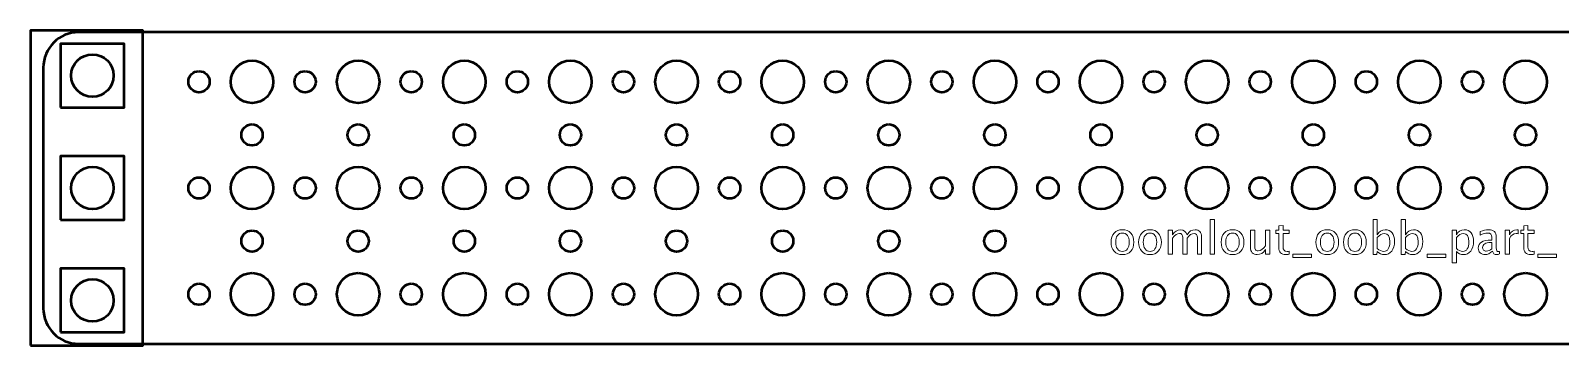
# Model space of a CAD drawing. Header units: centimetres. Extents: x -24.1 to 24.1, y -8.2 to 14.1.
# Drawn here: x -24.13 to -2.51, y -8.22 to -3.78 of the extents above; entities that cross this region are included whole.
import ezdxf

# ---------------------------------------------------------------- set-up
doc = ezdxf.new("R2010")
doc.units = ezdxf.units.CM
doc.header["$MEASUREMENT"] = 0
doc.layers.add('Layer 1', color=7, linetype='Continuous')

msp = doc.modelspace()

# ---------------------------------------------------------------- linework, layer by layer
at = {"layer": 'Layer 1', "color": 4, "lineweight": 53}
for points in [[(-24.12999, -8.2225), (-22.54249, -8.2225), (-22.54249, -3.7775), (-24.12999, -3.7775), (-24.12999, -8.2225)], [(-23.70598, -4.8625), (-22.80598, -4.8625), (-22.80598, -3.9625), (-23.70598, -3.9625), (-23.70598, -4.8625)], [(-23.70598, -6.45), (-22.80598, -6.45), (-22.80598, -5.55), (-23.70598, -5.55), (-23.70598, -6.45)], [(-23.70598, -8.0375), (-22.80598, -8.0375), (-22.80598, -7.1375), (-23.70598, -7.1375), (-23.70598, -8.0375)]]:
    msp.add_lwpolyline(points, close=True, dxfattribs=at)
for centre in [(-23.25598, -4.4125), (-23.25598, -6), (-23.25598, -7.5875)]:
    msp.add_ellipse(centre, major_axis=(0, 0.3), ratio=1, dxfattribs=at)
at = {"layer": 'Layer 1', "lineweight": 53}
for centre, major_axis in [((-23.25598, -4.4125), (0, 0.3)), ((-20.99999, -4.50001), (0, 0.30001)), ((-19.49999, -4.50001), (0, 0.30001)), ((-17.99999, -4.50001), (0, 0.30001)), ((-16.49999, -4.50001), (0, 0.30001)), ((-14.99999, -4.50001), (0, 0.30001)), ((-13.49999, -4.50001), (0, 0.30001)), ((-11.99999, -4.50001), (0, 0.30001)), ((-10.49999, -4.50001), (0, 0.30001)), ((-8.99999, -4.50001), (0, 0.30001)), ((-7.49999, -4.50001), (0, 0.30001)), ((-5.99999, -4.50001), (0, 0.30001)), ((-4.49999, -4.50001), (0, 0.30001)), ((-2.99999, -4.50001), (0, 0.30001)), ((-21.75, -4.5), (0, 0.15)), ((-20.25, -4.5), (0, 0.15)), ((-18.75, -4.5), (0, 0.15)), ((-17.25, -4.5), (0, 0.15)), ((-15.75, -4.5), (0, 0.15)), ((-14.25, -4.5), (0, 0.15)), ((-12.75, -4.5), (0, 0.15)), ((-11.25, -4.5), (0, 0.15)), ((-9.75, -4.5), (0, 0.15)), ((-8.25, -4.5), (0, 0.15)), ((-6.75, -4.5), (0, 0.15)), ((-5.25, -4.5), (0, 0.15)), ((-3.75, -4.5), (0, 0.15)), ((-21, -5.25), (0, 0.15)), ((-19.5, -5.25), (0, 0.15)), ((-18, -5.25), (0, 0.15)), ((-16.5, -5.25), (0, 0.15)), ((-15, -5.25), (0, 0.15)), ((-13.5, -5.25), (0, 0.15)), ((-12, -5.25), (0, 0.15)), ((-10.5, -5.25), (0, 0.15)), ((-9, -5.25), (0, 0.15)), ((-7.5, -5.25), (0, 0.15)), ((-6, -5.25), (0, 0.15)), ((-4.5, -5.25), (0, 0.15)), ((-3, -5.25), (0, 0.15)), ((-23.25598, -6), (0, 0.3)), ((-20.99999, -6.00001), (0, 0.30001)), ((-19.49999, -6.00001), (0, 0.30001)), ((-17.99999, -6.00001), (0, 0.30001)), ((-16.49999, -6.00001), (0, 0.30001)), ((-14.99999, -6.00001), (0, 0.30001)), ((-13.49999, -6.00001), (0, 0.30001)), ((-11.99999, -6.00001), (0, 0.30001)), ((-10.49999, -6.00001), (0, 0.30001)), ((-8.99999, -6.00001), (0, 0.30001)), ((-7.49999, -6.00001), (0, 0.30001)), ((-5.99999, -6.00001), (0, 0.30001)), ((-4.49999, -6.00001), (0, 0.30001)), ((-2.99999, -6.00001), (0, 0.30001)), ((-21.75, -6), (0, 0.15)), ((-20.25, -6), (0, 0.15)), ((-18.75, -6), (0, 0.15)), ((-17.25, -6), (0, 0.15)), ((-15.75, -6), (0, 0.15)), ((-14.25, -6), (0, 0.15)), ((-12.75, -6), (0, 0.15)), ((-11.25, -6), (0, 0.15)), ((-9.75, -6), (0, 0.15)), ((-8.25, -6), (0, 0.15)), ((-6.75, -6), (0, 0.15)), ((-5.25, -6), (0, 0.15)), ((-3.75, -6), (0, 0.15)), ((-21, -6.75), (0, 0.15)), ((-19.5, -6.75), (0, 0.15)), ((-18, -6.75), (0, 0.15)), ((-16.5, -6.75), (0, 0.15)), ((-15, -6.75), (0, 0.15)), ((-13.5, -6.75), (0, 0.15)), ((-12, -6.75), (0, 0.15)), ((-10.5, -6.75), (0, 0.15)), ((-23.25598, -7.5875), (0, 0.3)), ((-21.75, -7.5), (0, 0.15)), ((-20.99999, -7.50001), (0, 0.30001)), ((-20.25, -7.5), (0, 0.15)), ((-19.49999, -7.50001), (0, 0.30001)), ((-18.75, -7.5), (0, 0.15)), ((-17.99999, -7.50001), (0, 0.30001)), ((-17.25, -7.5), (0, 0.15)), ((-16.49999, -7.50001), (0, 0.30001)), ((-15.75, -7.5), (0, 0.15)), ((-14.99999, -7.50001), (0, 0.30001)), ((-14.25, -7.5), (0, 0.15)), ((-13.49999, -7.50001), (0, 0.30001)), ((-12.75, -7.5), (0, 0.15)), ((-11.99999, -7.50001), (0, 0.30001)), ((-11.25, -7.5), (0, 0.15)), ((-10.49999, -7.50001), (0, 0.30001)), ((-9.75, -7.5), (0, 0.15)), ((-8.99999, -7.50001), (0, 0.30001)), ((-8.25, -7.5), (0, 0.15)), ((-7.49999, -7.50001), (0, 0.30001)), ((-6.75, -7.5), (0, 0.15)), ((-5.99999, -7.50001), (0, 0.30001)), ((-5.25, -7.5), (0, 0.15)), ((-4.49999, -7.50001), (0, 0.30001)), ((-3.75, -7.5), (0, 0.15)), ((-2.99999, -7.50001), (0, 0.30001))]:
    msp.add_ellipse(centre, major_axis=major_axis, ratio=1, dxfattribs=at)
msp.add_open_spline([(-23.95, -7.7), (-23.95, -7.7), (-23.95, -4.3), (-23.95, -4.3), (-23.95, -4.3), (-23.95, -4.02386), (-23.72614, -3.8), (-23.45, -3.8), (-23.45, -3.8), (-23.45, -3.8), (23.45, -3.8), (23.45, -3.8), (23.45, -3.8), (23.72614, -3.8), (23.95, -4.02386), (23.95, -4.3), (23.95, -4.3), (23.95, -4.3), (23.95, -7.7), (23.95, -7.7), (23.95, -7.7), (23.95, -7.97614), (23.72614, -8.2), (23.45, -8.2), (23.45, -8.2), (23.45, -8.2), (-23.45, -8.2), (-23.45, -8.2), (-23.45, -8.2), (-23.72614, -8.2), (-23.95, -7.97614), (-23.95, -7.7)], degree=3, knots=[0, 0, 0, 0, 0.11111111, 0.11111111, 0.11111111, 0.11111111, 0.22222222, 0.22222222, 0.22222222, 0.22222222, 0.33333333, 0.33333333, 0.33333333, 0.33333333, 0.44444444, 0.44444444, 0.44444444, 0.44444444, 0.55555556, 0.55555556, 0.55555556, 0.55555556, 0.66666667, 0.66666667, 0.66666667, 0.66666667, 0.77777778, 0.77777778, 0.77777778, 0.77777778, 1, 1, 1, 1], dxfattribs=at)
at = {"layer": 'Layer 1', "color": 5, "lineweight": 9}
for points, knots in [([(-7.45898, -6.93352), (-7.45898, -6.93352), (-7.45898, -6.44393), (-7.45898, -6.44393), (-7.45898, -6.44393), (-7.45898, -6.44393), (-7.39802, -6.44393), (-7.39802, -6.44393), (-7.39802, -6.44393), (-7.39802, -6.44393), (-7.39802, -6.93352), (-7.39802, -6.93352), (-7.39802, -6.93352), (-7.39802, -6.93352), (-7.45898, -6.93352), (-7.45898, -6.93352)], [0, 0, 0, 0, 0.2, 0.2, 0.2, 0.2, 0.4, 0.4, 0.4, 0.4, 0.6, 0.6, 0.6, 0.6, 1, 1, 1, 1]), ([(-5.15605, -6.93733), (-5.15605, -6.93733), (-5.15605, -6.44393), (-5.15605, -6.44393), (-5.15605, -6.44393), (-5.15605, -6.44393), (-5.09509, -6.44393), (-5.09509, -6.44393), (-5.09509, -6.44393), (-5.09509, -6.44393), (-5.09509, -6.66058), (-5.09509, -6.66058), (-5.09509, -6.66058), (-5.07011, -6.61348), (-5.03254, -6.58998), (-4.98248, -6.58998), (-4.98248, -6.58998), (-4.94195, -6.58998), (-4.91009, -6.6047), (-4.88681, -6.63422), (-4.88681, -6.63422), (-4.86353, -6.66375), (-4.85188, -6.70407), (-4.85188, -6.75519), (-4.85188, -6.75519), (-4.85188, -6.81086), (-4.86511, -6.85584), (-4.89147, -6.88992), (-4.89147, -6.88992), (-4.91782, -6.9241), (-4.95253, -6.94114), (-4.9955, -6.94114), (-4.9955, -6.94114), (-5.0354, -6.94114), (-5.06863, -6.9259), (-5.09509, -6.89531), (-5.09509, -6.89531), (-5.09509, -6.89531), (-5.1025, -6.93733), (-5.1025, -6.93733), (-5.1025, -6.93733), (-5.1025, -6.93733), (-5.15605, -6.93733), (-5.15605, -6.93733)], [0, 0, 0, 0, 0.08333333, 0.08333333, 0.08333333, 0.08333333, 0.16666667, 0.16666667, 0.16666667, 0.16666667, 0.25, 0.25, 0.25, 0.25, 0.33333333, 0.33333333, 0.33333333, 0.33333333, 0.41666667, 0.41666667, 0.41666667, 0.41666667, 0.5, 0.5, 0.5, 0.5, 0.58333333, 0.58333333, 0.58333333, 0.58333333, 0.66666667, 0.66666667, 0.66666667, 0.66666667, 0.75, 0.75, 0.75, 0.75, 0.83333333, 0.83333333, 0.83333333, 0.83333333, 1, 1, 1, 1]), ([(-4.75642, -6.93733), (-4.75642, -6.93733), (-4.75642, -6.44393), (-4.75642, -6.44393), (-4.75642, -6.44393), (-4.75642, -6.44393), (-4.69546, -6.44393), (-4.69546, -6.44393), (-4.69546, -6.44393), (-4.69546, -6.44393), (-4.69546, -6.66058), (-4.69546, -6.66058), (-4.69546, -6.66058), (-4.67048, -6.61348), (-4.63291, -6.58998), (-4.58285, -6.58998), (-4.58285, -6.58998), (-4.54232, -6.58998), (-4.51046, -6.6047), (-4.48718, -6.63422), (-4.48718, -6.63422), (-4.4639, -6.66375), (-4.45225, -6.70407), (-4.45225, -6.75519), (-4.45225, -6.75519), (-4.45225, -6.81086), (-4.46548, -6.85584), (-4.49184, -6.88992), (-4.49184, -6.88992), (-4.51819, -6.9241), (-4.5529, -6.94114), (-4.59587, -6.94114), (-4.59587, -6.94114), (-4.63577, -6.94114), (-4.669, -6.9259), (-4.69546, -6.89531), (-4.69546, -6.89531), (-4.69546, -6.89531), (-4.70287, -6.93733), (-4.70287, -6.93733), (-4.70287, -6.93733), (-4.70287, -6.93733), (-4.75642, -6.93733), (-4.75642, -6.93733)], [0, 0, 0, 0, 0.08333333, 0.08333333, 0.08333333, 0.08333333, 0.16666667, 0.16666667, 0.16666667, 0.16666667, 0.25, 0.25, 0.25, 0.25, 0.33333333, 0.33333333, 0.33333333, 0.33333333, 0.41666667, 0.41666667, 0.41666667, 0.41666667, 0.5, 0.5, 0.5, 0.5, 0.58333333, 0.58333333, 0.58333333, 0.58333333, 0.66666667, 0.66666667, 0.66666667, 0.66666667, 0.75, 0.75, 0.75, 0.75, 0.83333333, 0.83333333, 0.83333333, 0.83333333, 1, 1, 1, 1]), ([(-8.69807, -6.94114), (-8.7475, -6.94114), (-8.78666, -6.92537), (-8.81544, -6.89383), (-8.81544, -6.89383), (-8.84434, -6.86229), (-8.85873, -6.81943), (-8.85873, -6.76535), (-8.85873, -6.76535), (-8.85873, -6.71138), (-8.84434, -6.66862), (-8.81544, -6.63719), (-8.81544, -6.63719), (-8.78666, -6.60575), (-8.7475, -6.58998), (-8.69807, -6.58998), (-8.69807, -6.58998), (-8.64865, -6.58998), (-8.60949, -6.60575), (-8.58071, -6.63719), (-8.58071, -6.63719), (-8.55181, -6.66862), (-8.53742, -6.71138), (-8.53742, -6.76535), (-8.53742, -6.76535), (-8.53742, -6.81943), (-8.55181, -6.86229), (-8.58071, -6.89383), (-8.58071, -6.89383), (-8.60949, -6.92537), (-8.64865, -6.94114), (-8.69807, -6.94114)], [0, 0, 0, 0, 0.11111111, 0.11111111, 0.11111111, 0.11111111, 0.22222222, 0.22222222, 0.22222222, 0.22222222, 0.33333333, 0.33333333, 0.33333333, 0.33333333, 0.44444444, 0.44444444, 0.44444444, 0.44444444, 0.55555556, 0.55555556, 0.55555556, 0.55555556, 0.66666667, 0.66666667, 0.66666667, 0.66666667, 0.77777778, 0.77777778, 0.77777778, 0.77777778, 1, 1, 1, 1]), ([(-8.69818, -6.89542), (-8.66802, -6.89542), (-8.64452, -6.8841), (-8.6278, -6.86134), (-8.6278, -6.86134), (-8.61119, -6.83869), (-8.60282, -6.80663), (-8.60282, -6.76535), (-8.60282, -6.76535), (-8.60282, -6.72418), (-8.61119, -6.69222), (-8.6278, -6.66957), (-8.6278, -6.66957), (-8.64452, -6.64703), (-8.66802, -6.6357), (-8.69818, -6.6357), (-8.69818, -6.6357), (-8.72845, -6.6357), (-8.75194, -6.64703), (-8.76845, -6.66957), (-8.76845, -6.66957), (-8.78507, -6.69222), (-8.79332, -6.72418), (-8.79332, -6.76535), (-8.79332, -6.76535), (-8.79332, -6.80663), (-8.78507, -6.83869), (-8.76845, -6.86134), (-8.76845, -6.86134), (-8.75194, -6.8841), (-8.72845, -6.89542), (-8.69818, -6.89542)], [0, 0, 0, 0, 0.11111111, 0.11111111, 0.11111111, 0.11111111, 0.22222222, 0.22222222, 0.22222222, 0.22222222, 0.33333333, 0.33333333, 0.33333333, 0.33333333, 0.44444444, 0.44444444, 0.44444444, 0.44444444, 0.55555556, 0.55555556, 0.55555556, 0.55555556, 0.66666667, 0.66666667, 0.66666667, 0.66666667, 0.77777778, 0.77777778, 0.77777778, 0.77777778, 1, 1, 1, 1]), ([(-8.30797, -6.94114), (-8.3574, -6.94114), (-8.39656, -6.92537), (-8.42534, -6.89383), (-8.42534, -6.89383), (-8.45424, -6.86229), (-8.46863, -6.81943), (-8.46863, -6.76535), (-8.46863, -6.76535), (-8.46863, -6.71138), (-8.45424, -6.66862), (-8.42534, -6.63719), (-8.42534, -6.63719), (-8.39656, -6.60575), (-8.3574, -6.58998), (-8.30797, -6.58998), (-8.30797, -6.58998), (-8.25855, -6.58998), (-8.21939, -6.60575), (-8.19061, -6.63719), (-8.19061, -6.63719), (-8.16171, -6.66862), (-8.14732, -6.71138), (-8.14732, -6.76535), (-8.14732, -6.76535), (-8.14732, -6.81943), (-8.16171, -6.86229), (-8.19061, -6.89383), (-8.19061, -6.89383), (-8.21939, -6.92537), (-8.25855, -6.94114), (-8.30797, -6.94114)], [0, 0, 0, 0, 0.11111111, 0.11111111, 0.11111111, 0.11111111, 0.22222222, 0.22222222, 0.22222222, 0.22222222, 0.33333333, 0.33333333, 0.33333333, 0.33333333, 0.44444444, 0.44444444, 0.44444444, 0.44444444, 0.55555556, 0.55555556, 0.55555556, 0.55555556, 0.66666667, 0.66666667, 0.66666667, 0.66666667, 0.77777778, 0.77777778, 0.77777778, 0.77777778, 1, 1, 1, 1]), ([(-8.30808, -6.89542), (-8.27792, -6.89542), (-8.25442, -6.8841), (-8.2377, -6.86134), (-8.2377, -6.86134), (-8.22109, -6.83869), (-8.21272, -6.80663), (-8.21272, -6.76535), (-8.21272, -6.76535), (-8.21272, -6.72418), (-8.22109, -6.69222), (-8.2377, -6.66957), (-8.2377, -6.66957), (-8.25442, -6.64703), (-8.27792, -6.6357), (-8.30808, -6.6357), (-8.30808, -6.6357), (-8.33835, -6.6357), (-8.36184, -6.64703), (-8.37835, -6.66957), (-8.37835, -6.66957), (-8.39497, -6.69222), (-8.40322, -6.72418), (-8.40322, -6.76535), (-8.40322, -6.76535), (-8.40322, -6.80663), (-8.39497, -6.83869), (-8.37835, -6.86134), (-8.37835, -6.86134), (-8.36184, -6.8841), (-8.33835, -6.89542), (-8.30808, -6.89542)], [0, 0, 0, 0, 0.11111111, 0.11111111, 0.11111111, 0.11111111, 0.22222222, 0.22222222, 0.22222222, 0.22222222, 0.33333333, 0.33333333, 0.33333333, 0.33333333, 0.44444444, 0.44444444, 0.44444444, 0.44444444, 0.55555556, 0.55555556, 0.55555556, 0.55555556, 0.66666667, 0.66666667, 0.66666667, 0.66666667, 0.77777778, 0.77777778, 0.77777778, 0.77777778, 1, 1, 1, 1]), ([(-8.05186, -6.93352), (-8.05186, -6.93352), (-8.05186, -6.59697), (-8.05186, -6.59697), (-8.05186, -6.59697), (-8.05186, -6.59697), (-7.9909, -6.59697), (-7.9909, -6.59697), (-7.9909, -6.59697), (-7.9909, -6.59697), (-7.9909, -6.66058), (-7.9909, -6.66058), (-7.9909, -6.66058), (-7.96116, -6.61348), (-7.92306, -6.58998), (-7.87639, -6.58998), (-7.87639, -6.58998), (-7.83141, -6.58998), (-7.80082, -6.61348), (-7.78452, -6.66058), (-7.78452, -6.66058), (-7.75563, -6.61306), (-7.71796, -6.58935), (-7.67171, -6.58935), (-7.67171, -6.58935), (-7.64218, -6.58935), (-7.61921, -6.59803), (-7.60281, -6.61549), (-7.60281, -6.61549), (-7.5864, -6.63295), (-7.57815, -6.6574), (-7.57815, -6.68883), (-7.57815, -6.68883), (-7.57815, -6.68883), (-7.57815, -6.93352), (-7.57815, -6.93352), (-7.57815, -6.93352), (-7.57815, -6.93352), (-7.63911, -6.93352), (-7.63911, -6.93352), (-7.63911, -6.93352), (-7.63911, -6.93352), (-7.63911, -6.69889), (-7.63911, -6.69889), (-7.63911, -6.69889), (-7.63911, -6.66058), (-7.65435, -6.64142), (-7.68483, -6.64142), (-7.68483, -6.64142), (-7.71647, -6.64142), (-7.74971, -6.66375), (-7.78452, -6.70852), (-7.78452, -6.70852), (-7.78452, -6.70852), (-7.78452, -6.93352), (-7.78452, -6.93352), (-7.78452, -6.93352), (-7.78452, -6.93352), (-7.84548, -6.93352), (-7.84548, -6.93352), (-7.84548, -6.93352), (-7.84548, -6.93352), (-7.84548, -6.69868), (-7.84548, -6.69868), (-7.84548, -6.69868), (-7.84548, -6.66005), (-7.86094, -6.64078), (-7.89195, -6.64078), (-7.89195, -6.64078), (-7.92274, -6.64078), (-7.95576, -6.66322), (-7.9909, -6.7082), (-7.9909, -6.7082), (-7.9909, -6.7082), (-7.9909, -6.93352), (-7.9909, -6.93352), (-7.9909, -6.93352), (-7.9909, -6.93352), (-8.05186, -6.93352), (-8.05186, -6.93352)], [0, 0, 0, 0, 0.04761905, 0.04761905, 0.04761905, 0.04761905, 0.0952381, 0.0952381, 0.0952381, 0.0952381, 0.14285714, 0.14285714, 0.14285714, 0.14285714, 0.19047619, 0.19047619, 0.19047619, 0.19047619, 0.23809524, 0.23809524, 0.23809524, 0.23809524, 0.28571429, 0.28571429, 0.28571429, 0.28571429, 0.33333333, 0.33333333, 0.33333333, 0.33333333, 0.38095238, 0.38095238, 0.38095238, 0.38095238, 0.42857143, 0.42857143, 0.42857143, 0.42857143, 0.47619048, 0.47619048, 0.47619048, 0.47619048, 0.52380952, 0.52380952, 0.52380952, 0.52380952, 0.57142857, 0.57142857, 0.57142857, 0.57142857, 0.61904762, 0.61904762, 0.61904762, 0.61904762, 0.66666667, 0.66666667, 0.66666667, 0.66666667, 0.71428571, 0.71428571, 0.71428571, 0.71428571, 0.76190476, 0.76190476, 0.76190476, 0.76190476, 0.80952381, 0.80952381, 0.80952381, 0.80952381, 0.85714286, 0.85714286, 0.85714286, 0.85714286, 0.9047619, 0.9047619, 0.9047619, 0.9047619, 1, 1, 1, 1]), ([(-7.14147, -6.94114), (-7.1909, -6.94114), (-7.23006, -6.92537), (-7.25884, -6.89383), (-7.25884, -6.89383), (-7.28774, -6.86229), (-7.30213, -6.81943), (-7.30213, -6.76535), (-7.30213, -6.76535), (-7.30213, -6.71138), (-7.28774, -6.66862), (-7.25884, -6.63719), (-7.25884, -6.63719), (-7.23006, -6.60575), (-7.1909, -6.58998), (-7.14147, -6.58998), (-7.14147, -6.58998), (-7.09205, -6.58998), (-7.05289, -6.60575), (-7.02411, -6.63719), (-7.02411, -6.63719), (-6.99521, -6.66862), (-6.98082, -6.71138), (-6.98082, -6.76535), (-6.98082, -6.76535), (-6.98082, -6.81943), (-6.99521, -6.86229), (-7.02411, -6.89383), (-7.02411, -6.89383), (-7.05289, -6.92537), (-7.09205, -6.94114), (-7.14147, -6.94114)], [0, 0, 0, 0, 0.11111111, 0.11111111, 0.11111111, 0.11111111, 0.22222222, 0.22222222, 0.22222222, 0.22222222, 0.33333333, 0.33333333, 0.33333333, 0.33333333, 0.44444444, 0.44444444, 0.44444444, 0.44444444, 0.55555556, 0.55555556, 0.55555556, 0.55555556, 0.66666667, 0.66666667, 0.66666667, 0.66666667, 0.77777778, 0.77777778, 0.77777778, 0.77777778, 1, 1, 1, 1]), ([(-7.14158, -6.89542), (-7.11142, -6.89542), (-7.08792, -6.8841), (-7.0712, -6.86134), (-7.0712, -6.86134), (-7.05459, -6.83869), (-7.04622, -6.80663), (-7.04622, -6.76535), (-7.04622, -6.76535), (-7.04622, -6.72418), (-7.05459, -6.69222), (-7.0712, -6.66957), (-7.0712, -6.66957), (-7.08792, -6.64703), (-7.11142, -6.6357), (-7.14158, -6.6357), (-7.14158, -6.6357), (-7.17185, -6.6357), (-7.19534, -6.64703), (-7.21185, -6.66957), (-7.21185, -6.66957), (-7.22847, -6.69222), (-7.23672, -6.72418), (-7.23672, -6.76535), (-7.23672, -6.76535), (-7.23672, -6.80663), (-7.22847, -6.83869), (-7.21185, -6.86134), (-7.21185, -6.86134), (-7.19534, -6.8841), (-7.17185, -6.89542), (-7.14158, -6.89542)], [0, 0, 0, 0, 0.11111111, 0.11111111, 0.11111111, 0.11111111, 0.22222222, 0.22222222, 0.22222222, 0.22222222, 0.33333333, 0.33333333, 0.33333333, 0.33333333, 0.44444444, 0.44444444, 0.44444444, 0.44444444, 0.55555556, 0.55555556, 0.55555556, 0.55555556, 0.66666667, 0.66666667, 0.66666667, 0.66666667, 0.77777778, 0.77777778, 0.77777778, 0.77777778, 1, 1, 1, 1]), ([(-6.67454, -6.93352), (-6.67454, -6.93352), (-6.67454, -6.87023), (-6.67454, -6.87023), (-6.67454, -6.87023), (-6.70703, -6.91754), (-6.74651, -6.94114), (-6.79286, -6.94114), (-6.79286, -6.94114), (-6.82228, -6.94114), (-6.84567, -6.93193), (-6.86303, -6.91341), (-6.86303, -6.91341), (-6.88049, -6.89489), (-6.88917, -6.87002), (-6.88917, -6.83859), (-6.88917, -6.83859), (-6.88917, -6.83859), (-6.88917, -6.59697), (-6.88917, -6.59697), (-6.88917, -6.59697), (-6.88917, -6.59697), (-6.82821, -6.59697), (-6.82821, -6.59697), (-6.82821, -6.59697), (-6.82821, -6.59697), (-6.82821, -6.81869), (-6.82821, -6.81869), (-6.82821, -6.81869), (-6.82821, -6.84398), (-6.82451, -6.86187), (-6.8172, -6.87245), (-6.8172, -6.87245), (-6.80979, -6.88314), (-6.79752, -6.88843), (-6.78027, -6.88843), (-6.78027, -6.88843), (-6.74301, -6.88843), (-6.70767, -6.86399), (-6.67454, -6.81499), (-6.67454, -6.81499), (-6.67454, -6.81499), (-6.67454, -6.59697), (-6.67454, -6.59697), (-6.67454, -6.59697), (-6.67454, -6.59697), (-6.61358, -6.59697), (-6.61358, -6.59697), (-6.61358, -6.59697), (-6.61358, -6.59697), (-6.61358, -6.93352), (-6.61358, -6.93352), (-6.61358, -6.93352), (-6.61358, -6.93352), (-6.67454, -6.93352), (-6.67454, -6.93352)], [0, 0, 0, 0, 0.06666667, 0.06666667, 0.06666667, 0.06666667, 0.13333333, 0.13333333, 0.13333333, 0.13333333, 0.2, 0.2, 0.2, 0.2, 0.26666667, 0.26666667, 0.26666667, 0.26666667, 0.33333333, 0.33333333, 0.33333333, 0.33333333, 0.4, 0.4, 0.4, 0.4, 0.46666667, 0.46666667, 0.46666667, 0.46666667, 0.53333333, 0.53333333, 0.53333333, 0.53333333, 0.6, 0.6, 0.6, 0.6, 0.66666667, 0.66666667, 0.66666667, 0.66666667, 0.73333333, 0.73333333, 0.73333333, 0.73333333, 0.8, 0.8, 0.8, 0.8, 0.86666667, 0.86666667, 0.86666667, 0.86666667, 1, 1, 1, 1]), ([(-6.34074, -6.93341), (-6.35958, -6.9386), (-6.37599, -6.94114), (-6.38985, -6.94114), (-6.38985, -6.94114), (-6.42097, -6.94114), (-6.4452, -6.93225), (-6.46256, -6.91447), (-6.46256, -6.91447), (-6.48002, -6.89669), (-6.4887, -6.87203), (-6.4887, -6.84039), (-6.4887, -6.84039), (-6.4887, -6.84039), (-6.4887, -6.64269), (-6.4887, -6.64269), (-6.4887, -6.64269), (-6.4887, -6.64269), (-6.53082, -6.64269), (-6.53082, -6.64269), (-6.53082, -6.64269), (-6.53082, -6.64269), (-6.53082, -6.59697), (-6.53082, -6.59697), (-6.53082, -6.59697), (-6.53082, -6.59697), (-6.4887, -6.59697), (-6.4887, -6.59697), (-6.4887, -6.59697), (-6.4887, -6.59697), (-6.4887, -6.53612), (-6.4887, -6.53612), (-6.4887, -6.53612), (-6.4887, -6.53612), (-6.42774, -6.53029), (-6.42774, -6.53029), (-6.42774, -6.53029), (-6.42774, -6.53029), (-6.42774, -6.59697), (-6.42774, -6.59697), (-6.42774, -6.59697), (-6.42774, -6.59697), (-6.33947, -6.59697), (-6.33947, -6.59697), (-6.33947, -6.59697), (-6.33947, -6.59697), (-6.33947, -6.64269), (-6.33947, -6.64269), (-6.33947, -6.64269), (-6.33947, -6.64269), (-6.42774, -6.64269), (-6.42774, -6.64269), (-6.42774, -6.64269), (-6.42774, -6.64269), (-6.42774, -6.82938), (-6.42774, -6.82938), (-6.42774, -6.82938), (-6.42774, -6.87341), (-6.40858, -6.89542), (-6.37038, -6.89542), (-6.37038, -6.89542), (-6.36223, -6.89542), (-6.35239, -6.89404), (-6.34074, -6.8914), (-6.34074, -6.8914), (-6.34074, -6.8914), (-6.34074, -6.93341), (-6.34074, -6.93341)], [0, 0, 0, 0, 0.05555556, 0.05555556, 0.05555556, 0.05555556, 0.11111111, 0.11111111, 0.11111111, 0.11111111, 0.16666667, 0.16666667, 0.16666667, 0.16666667, 0.22222222, 0.22222222, 0.22222222, 0.22222222, 0.27777778, 0.27777778, 0.27777778, 0.27777778, 0.33333333, 0.33333333, 0.33333333, 0.33333333, 0.38888889, 0.38888889, 0.38888889, 0.38888889, 0.44444444, 0.44444444, 0.44444444, 0.44444444, 0.5, 0.5, 0.5, 0.5, 0.55555556, 0.55555556, 0.55555556, 0.55555556, 0.61111111, 0.61111111, 0.61111111, 0.61111111, 0.66666667, 0.66666667, 0.66666667, 0.66666667, 0.72222222, 0.72222222, 0.72222222, 0.72222222, 0.77777778, 0.77777778, 0.77777778, 0.77777778, 0.83333333, 0.83333333, 0.83333333, 0.83333333, 0.88888889, 0.88888889, 0.88888889, 0.88888889, 1, 1, 1, 1]), ([(-5.80226, -6.94114), (-5.85169, -6.94114), (-5.89085, -6.92537), (-5.91963, -6.89383), (-5.91963, -6.89383), (-5.94853, -6.86229), (-5.96292, -6.81943), (-5.96292, -6.76535), (-5.96292, -6.76535), (-5.96292, -6.71138), (-5.94853, -6.66862), (-5.91963, -6.63719), (-5.91963, -6.63719), (-5.89085, -6.60575), (-5.85169, -6.58998), (-5.80226, -6.58998), (-5.80226, -6.58998), (-5.75284, -6.58998), (-5.71368, -6.60575), (-5.6849, -6.63719), (-5.6849, -6.63719), (-5.656, -6.66862), (-5.64161, -6.71138), (-5.64161, -6.76535), (-5.64161, -6.76535), (-5.64161, -6.81943), (-5.656, -6.86229), (-5.6849, -6.89383), (-5.6849, -6.89383), (-5.71368, -6.92537), (-5.75284, -6.94114), (-5.80226, -6.94114)], [0, 0, 0, 0, 0.11111111, 0.11111111, 0.11111111, 0.11111111, 0.22222222, 0.22222222, 0.22222222, 0.22222222, 0.33333333, 0.33333333, 0.33333333, 0.33333333, 0.44444444, 0.44444444, 0.44444444, 0.44444444, 0.55555556, 0.55555556, 0.55555556, 0.55555556, 0.66666667, 0.66666667, 0.66666667, 0.66666667, 0.77777778, 0.77777778, 0.77777778, 0.77777778, 1, 1, 1, 1]), ([(-5.80237, -6.89542), (-5.77221, -6.89542), (-5.74871, -6.8841), (-5.73199, -6.86134), (-5.73199, -6.86134), (-5.71538, -6.83869), (-5.70701, -6.80663), (-5.70701, -6.76535), (-5.70701, -6.76535), (-5.70701, -6.72418), (-5.71538, -6.69222), (-5.73199, -6.66957), (-5.73199, -6.66957), (-5.74871, -6.64703), (-5.77221, -6.6357), (-5.80237, -6.6357), (-5.80237, -6.6357), (-5.83264, -6.6357), (-5.85613, -6.64703), (-5.87264, -6.66957), (-5.87264, -6.66957), (-5.88926, -6.69222), (-5.89751, -6.72418), (-5.89751, -6.76535), (-5.89751, -6.76535), (-5.89751, -6.80663), (-5.88926, -6.83869), (-5.87264, -6.86134), (-5.87264, -6.86134), (-5.85613, -6.8841), (-5.83264, -6.89542), (-5.80237, -6.89542)], [0, 0, 0, 0, 0.11111111, 0.11111111, 0.11111111, 0.11111111, 0.22222222, 0.22222222, 0.22222222, 0.22222222, 0.33333333, 0.33333333, 0.33333333, 0.33333333, 0.44444444, 0.44444444, 0.44444444, 0.44444444, 0.55555556, 0.55555556, 0.55555556, 0.55555556, 0.66666667, 0.66666667, 0.66666667, 0.66666667, 0.77777778, 0.77777778, 0.77777778, 0.77777778, 1, 1, 1, 1]), ([(-5.41216, -6.94114), (-5.46159, -6.94114), (-5.50075, -6.92537), (-5.52953, -6.89383), (-5.52953, -6.89383), (-5.55843, -6.86229), (-5.57282, -6.81943), (-5.57282, -6.76535), (-5.57282, -6.76535), (-5.57282, -6.71138), (-5.55843, -6.66862), (-5.52953, -6.63719), (-5.52953, -6.63719), (-5.50075, -6.60575), (-5.46159, -6.58998), (-5.41216, -6.58998), (-5.41216, -6.58998), (-5.36274, -6.58998), (-5.32358, -6.60575), (-5.2948, -6.63719), (-5.2948, -6.63719), (-5.2659, -6.66862), (-5.25151, -6.71138), (-5.25151, -6.76535), (-5.25151, -6.76535), (-5.25151, -6.81943), (-5.2659, -6.86229), (-5.2948, -6.89383), (-5.2948, -6.89383), (-5.32358, -6.92537), (-5.36274, -6.94114), (-5.41216, -6.94114)], [0, 0, 0, 0, 0.11111111, 0.11111111, 0.11111111, 0.11111111, 0.22222222, 0.22222222, 0.22222222, 0.22222222, 0.33333333, 0.33333333, 0.33333333, 0.33333333, 0.44444444, 0.44444444, 0.44444444, 0.44444444, 0.55555556, 0.55555556, 0.55555556, 0.55555556, 0.66666667, 0.66666667, 0.66666667, 0.66666667, 0.77777778, 0.77777778, 0.77777778, 0.77777778, 1, 1, 1, 1]), ([(-5.41227, -6.89542), (-5.38211, -6.89542), (-5.35861, -6.8841), (-5.34189, -6.86134), (-5.34189, -6.86134), (-5.32528, -6.83869), (-5.31691, -6.80663), (-5.31691, -6.76535), (-5.31691, -6.76535), (-5.31691, -6.72418), (-5.32528, -6.69222), (-5.34189, -6.66957), (-5.34189, -6.66957), (-5.35861, -6.64703), (-5.38211, -6.6357), (-5.41227, -6.6357), (-5.41227, -6.6357), (-5.44254, -6.6357), (-5.46603, -6.64703), (-5.48254, -6.66957), (-5.48254, -6.66957), (-5.49916, -6.69222), (-5.50741, -6.72418), (-5.50741, -6.76535), (-5.50741, -6.76535), (-5.50741, -6.80663), (-5.49916, -6.83869), (-5.48254, -6.86134), (-5.48254, -6.86134), (-5.46603, -6.8841), (-5.44254, -6.89542), (-5.41227, -6.89542)], [0, 0, 0, 0, 0.11111111, 0.11111111, 0.11111111, 0.11111111, 0.22222222, 0.22222222, 0.22222222, 0.22222222, 0.33333333, 0.33333333, 0.33333333, 0.33333333, 0.44444444, 0.44444444, 0.44444444, 0.44444444, 0.55555556, 0.55555556, 0.55555556, 0.55555556, 0.66666667, 0.66666667, 0.66666667, 0.66666667, 0.77777778, 0.77777778, 0.77777778, 0.77777778, 1, 1, 1, 1]), ([(-5.09509, -6.8533), (-5.06366, -6.88134), (-5.03371, -6.89542), (-5.00524, -6.89542), (-5.00524, -6.89542), (-4.97719, -6.89542), (-4.9555, -6.88367), (-4.94026, -6.86028), (-4.94026, -6.86028), (-4.92491, -6.83689), (-4.91729, -6.80398), (-4.91729, -6.76143), (-4.91729, -6.76143), (-4.91729, -6.68269), (-4.94332, -6.64332), (-4.99539, -6.64332), (-4.99539, -6.64332), (-5.02947, -6.64332), (-5.0627, -6.66174), (-5.09509, -6.69868), (-5.09509, -6.69868), (-5.09509, -6.69868), (-5.09509, -6.8533), (-5.09509, -6.8533)], [0, 0, 0, 0, 0.14285714, 0.14285714, 0.14285714, 0.14285714, 0.28571429, 0.28571429, 0.28571429, 0.28571429, 0.42857143, 0.42857143, 0.42857143, 0.42857143, 0.57142857, 0.57142857, 0.57142857, 0.57142857, 0.71428571, 0.71428571, 0.71428571, 0.71428571, 1, 1, 1, 1]), ([(-4.69546, -6.8533), (-4.66403, -6.88134), (-4.63408, -6.89542), (-4.60561, -6.89542), (-4.60561, -6.89542), (-4.57756, -6.89542), (-4.55587, -6.88367), (-4.54063, -6.86028), (-4.54063, -6.86028), (-4.52528, -6.83689), (-4.51766, -6.80398), (-4.51766, -6.76143), (-4.51766, -6.76143), (-4.51766, -6.68269), (-4.54369, -6.64332), (-4.59576, -6.64332), (-4.59576, -6.64332), (-4.62984, -6.64332), (-4.66307, -6.66174), (-4.69546, -6.69868), (-4.69546, -6.69868), (-4.69546, -6.69868), (-4.69546, -6.8533), (-4.69546, -6.8533)], [0, 0, 0, 0, 0.14285714, 0.14285714, 0.14285714, 0.14285714, 0.28571429, 0.28571429, 0.28571429, 0.28571429, 0.42857143, 0.42857143, 0.42857143, 0.42857143, 0.57142857, 0.57142857, 0.57142857, 0.57142857, 0.71428571, 0.71428571, 0.71428571, 0.71428571, 1, 1, 1, 1]), ([(-4.03929, -7.05608), (-4.03929, -7.05608), (-4.03929, -6.59697), (-4.03929, -6.59697), (-4.03929, -6.59697), (-4.03929, -6.59697), (-3.97833, -6.59697), (-3.97833, -6.59697), (-3.97833, -6.59697), (-3.97833, -6.59697), (-3.97833, -6.66058), (-3.97833, -6.66058), (-3.97833, -6.66058), (-3.95335, -6.61348), (-3.91578, -6.58998), (-3.86572, -6.58998), (-3.86572, -6.58998), (-3.82519, -6.58998), (-3.79333, -6.6047), (-3.77005, -6.63422), (-3.77005, -6.63422), (-3.74677, -6.66375), (-3.73512, -6.70407), (-3.73512, -6.75519), (-3.73512, -6.75519), (-3.73512, -6.81086), (-3.74835, -6.85584), (-3.77471, -6.88992), (-3.77471, -6.88992), (-3.80106, -6.9241), (-3.83577, -6.94114), (-3.87874, -6.94114), (-3.87874, -6.94114), (-3.91864, -6.94114), (-3.95187, -6.9259), (-3.97833, -6.89531), (-3.97833, -6.89531), (-3.97833, -6.89531), (-3.97833, -7.05608), (-3.97833, -7.05608), (-3.97833, -7.05608), (-3.97833, -7.05608), (-4.03929, -7.05608), (-4.03929, -7.05608)], [0, 0, 0, 0, 0.08333333, 0.08333333, 0.08333333, 0.08333333, 0.16666667, 0.16666667, 0.16666667, 0.16666667, 0.25, 0.25, 0.25, 0.25, 0.33333333, 0.33333333, 0.33333333, 0.33333333, 0.41666667, 0.41666667, 0.41666667, 0.41666667, 0.5, 0.5, 0.5, 0.5, 0.58333333, 0.58333333, 0.58333333, 0.58333333, 0.66666667, 0.66666667, 0.66666667, 0.66666667, 0.75, 0.75, 0.75, 0.75, 0.83333333, 0.83333333, 0.83333333, 0.83333333, 1, 1, 1, 1]), ([(-3.97833, -6.8533), (-3.9469, -6.88134), (-3.91695, -6.89542), (-3.88848, -6.89542), (-3.88848, -6.89542), (-3.86043, -6.89542), (-3.83874, -6.88367), (-3.8235, -6.86028), (-3.8235, -6.86028), (-3.80815, -6.83689), (-3.80053, -6.80398), (-3.80053, -6.76143), (-3.80053, -6.76143), (-3.80053, -6.68269), (-3.82656, -6.64332), (-3.87863, -6.64332), (-3.87863, -6.64332), (-3.91271, -6.64332), (-3.94594, -6.66174), (-3.97833, -6.69868), (-3.97833, -6.69868), (-3.97833, -6.69868), (-3.97833, -6.8533), (-3.97833, -6.8533)], [0, 0, 0, 0, 0.14285714, 0.14285714, 0.14285714, 0.14285714, 0.28571429, 0.28571429, 0.28571429, 0.28571429, 0.42857143, 0.42857143, 0.42857143, 0.42857143, 0.57142857, 0.57142857, 0.57142857, 0.57142857, 0.71428571, 0.71428571, 0.71428571, 0.71428571, 1, 1, 1, 1]), ([(-3.4662, -6.89066), (-3.50282, -6.92431), (-3.53806, -6.94114), (-3.57193, -6.94114), (-3.57193, -6.94114), (-3.59976, -6.94114), (-3.62294, -6.93246), (-3.64125, -6.915), (-3.64125, -6.915), (-3.65966, -6.89754), (-3.66887, -6.87552), (-3.66887, -6.84896), (-3.66887, -6.84896), (-3.66887, -6.81223), (-3.65342, -6.78398), (-3.62251, -6.76429), (-3.62251, -6.76429), (-3.59161, -6.74461), (-3.54727, -6.73476), (-3.48948, -6.73476), (-3.48948, -6.73476), (-3.48948, -6.73476), (-3.47519, -6.73476), (-3.47519, -6.73476), (-3.47519, -6.73476), (-3.47519, -6.73476), (-3.47519, -6.69423), (-3.47519, -6.69423), (-3.47519, -6.69423), (-3.47519, -6.65518), (-3.49551, -6.6357), (-3.53626, -6.6357), (-3.53626, -6.6357), (-3.5678, -6.6357), (-3.6023, -6.64565), (-3.63966, -6.66555), (-3.63966, -6.66555), (-3.63966, -6.66555), (-3.63966, -6.61538), (-3.63966, -6.61538), (-3.63966, -6.61538), (-3.5986, -6.59845), (-3.55986, -6.58998), (-3.52356, -6.58998), (-3.52356, -6.58998), (-3.4862, -6.58998), (-3.45858, -6.59845), (-3.4409, -6.61549), (-3.4409, -6.61549), (-3.42312, -6.63253), (-3.41423, -6.65878), (-3.41423, -6.69423), (-3.41423, -6.69423), (-3.41423, -6.69423), (-3.41423, -6.84631), (-3.41423, -6.84631), (-3.41423, -6.84631), (-3.41423, -6.88113), (-3.40355, -6.89859), (-3.38206, -6.89859), (-3.38206, -6.89859), (-3.37942, -6.89859), (-3.3755, -6.89817), (-3.37031, -6.89732), (-3.37031, -6.89732), (-3.37031, -6.89732), (-3.36597, -6.93119), (-3.36597, -6.93119), (-3.36597, -6.93119), (-3.37984, -6.93786), (-3.39508, -6.94114), (-3.4118, -6.94114), (-3.4118, -6.94114), (-3.44027, -6.94114), (-3.45837, -6.92431), (-3.4662, -6.89066)], [0, 0, 0, 0, 0.05, 0.05, 0.05, 0.05, 0.1, 0.1, 0.1, 0.1, 0.15, 0.15, 0.15, 0.15, 0.2, 0.2, 0.2, 0.2, 0.25, 0.25, 0.25, 0.25, 0.3, 0.3, 0.3, 0.3, 0.35, 0.35, 0.35, 0.35, 0.4, 0.4, 0.4, 0.4, 0.45, 0.45, 0.45, 0.45, 0.5, 0.5, 0.5, 0.5, 0.55, 0.55, 0.55, 0.55, 0.6, 0.6, 0.6, 0.6, 0.65, 0.65, 0.65, 0.65, 0.7, 0.7, 0.7, 0.7, 0.75, 0.75, 0.75, 0.75, 0.8, 0.8, 0.8, 0.8, 0.85, 0.85, 0.85, 0.85, 0.9, 0.9, 0.9, 0.9, 1, 1, 1, 1]), ([(-3.28903, -6.93352), (-3.28903, -6.93352), (-3.28903, -6.59697), (-3.28903, -6.59697), (-3.28903, -6.59697), (-3.28903, -6.59697), (-3.22807, -6.59697), (-3.22807, -6.59697), (-3.22807, -6.59697), (-3.22807, -6.59697), (-3.22807, -6.66058), (-3.22807, -6.66058), (-3.22807, -6.66058), (-3.20383, -6.61348), (-3.1687, -6.58998), (-3.12255, -6.58998), (-3.12255, -6.58998), (-3.11631, -6.58998), (-3.10975, -6.59051), (-3.10297, -6.59157), (-3.10297, -6.59157), (-3.10297, -6.59157), (-3.10297, -6.64862), (-3.10297, -6.64862), (-3.10297, -6.64862), (-3.11356, -6.64512), (-3.12287, -6.64332), (-3.13091, -6.64332), (-3.13091, -6.64332), (-3.16965, -6.64332), (-3.20203, -6.66618), (-3.22807, -6.71201), (-3.22807, -6.71201), (-3.22807, -6.71201), (-3.22807, -6.93352), (-3.22807, -6.93352), (-3.22807, -6.93352), (-3.22807, -6.93352), (-3.28903, -6.93352), (-3.28903, -6.93352)], [0, 0, 0, 0, 0.09090909, 0.09090909, 0.09090909, 0.09090909, 0.18181818, 0.18181818, 0.18181818, 0.18181818, 0.27272727, 0.27272727, 0.27272727, 0.27272727, 0.36363636, 0.36363636, 0.36363636, 0.36363636, 0.45454545, 0.45454545, 0.45454545, 0.45454545, 0.54545455, 0.54545455, 0.54545455, 0.54545455, 0.63636364, 0.63636364, 0.63636364, 0.63636364, 0.72727273, 0.72727273, 0.72727273, 0.72727273, 0.81818182, 0.81818182, 0.81818182, 0.81818182, 1, 1, 1, 1]), ([(-2.87871, -6.93341), (-2.89755, -6.9386), (-2.91396, -6.94114), (-2.92782, -6.94114), (-2.92782, -6.94114), (-2.95894, -6.94114), (-2.98317, -6.93225), (-3.00053, -6.91447), (-3.00053, -6.91447), (-3.01799, -6.89669), (-3.02667, -6.87203), (-3.02667, -6.84039), (-3.02667, -6.84039), (-3.02667, -6.84039), (-3.02667, -6.64269), (-3.02667, -6.64269), (-3.02667, -6.64269), (-3.02667, -6.64269), (-3.06879, -6.64269), (-3.06879, -6.64269), (-3.06879, -6.64269), (-3.06879, -6.64269), (-3.06879, -6.59697), (-3.06879, -6.59697), (-3.06879, -6.59697), (-3.06879, -6.59697), (-3.02667, -6.59697), (-3.02667, -6.59697), (-3.02667, -6.59697), (-3.02667, -6.59697), (-3.02667, -6.53612), (-3.02667, -6.53612), (-3.02667, -6.53612), (-3.02667, -6.53612), (-2.96571, -6.53029), (-2.96571, -6.53029), (-2.96571, -6.53029), (-2.96571, -6.53029), (-2.96571, -6.59697), (-2.96571, -6.59697), (-2.96571, -6.59697), (-2.96571, -6.59697), (-2.87744, -6.59697), (-2.87744, -6.59697), (-2.87744, -6.59697), (-2.87744, -6.59697), (-2.87744, -6.64269), (-2.87744, -6.64269), (-2.87744, -6.64269), (-2.87744, -6.64269), (-2.96571, -6.64269), (-2.96571, -6.64269), (-2.96571, -6.64269), (-2.96571, -6.64269), (-2.96571, -6.82938), (-2.96571, -6.82938), (-2.96571, -6.82938), (-2.96571, -6.87341), (-2.94655, -6.89542), (-2.90835, -6.89542), (-2.90835, -6.89542), (-2.9002, -6.89542), (-2.89036, -6.89404), (-2.87871, -6.8914), (-2.87871, -6.8914), (-2.87871, -6.8914), (-2.87871, -6.93341), (-2.87871, -6.93341)], [0, 0, 0, 0, 0.05555556, 0.05555556, 0.05555556, 0.05555556, 0.11111111, 0.11111111, 0.11111111, 0.11111111, 0.16666667, 0.16666667, 0.16666667, 0.16666667, 0.22222222, 0.22222222, 0.22222222, 0.22222222, 0.27777778, 0.27777778, 0.27777778, 0.27777778, 0.33333333, 0.33333333, 0.33333333, 0.33333333, 0.38888889, 0.38888889, 0.38888889, 0.38888889, 0.44444444, 0.44444444, 0.44444444, 0.44444444, 0.5, 0.5, 0.5, 0.5, 0.55555556, 0.55555556, 0.55555556, 0.55555556, 0.61111111, 0.61111111, 0.61111111, 0.61111111, 0.66666667, 0.66666667, 0.66666667, 0.66666667, 0.72222222, 0.72222222, 0.72222222, 0.72222222, 0.77777778, 0.77777778, 0.77777778, 0.77777778, 0.83333333, 0.83333333, 0.83333333, 0.83333333, 0.88888889, 0.88888889, 0.88888889, 0.88888889, 1, 1, 1, 1]), ([(-3.47519, -6.85743), (-3.47519, -6.85743), (-3.47519, -6.77096), (-3.47519, -6.77096), (-3.47519, -6.77096), (-3.47519, -6.77096), (-3.49477, -6.77032), (-3.49477, -6.77032), (-3.49477, -6.77032), (-3.52864, -6.77032), (-3.55595, -6.77657), (-3.57679, -6.78906), (-3.57679, -6.78906), (-3.59754, -6.80165), (-3.60791, -6.81827), (-3.60791, -6.83901), (-3.60791, -6.83901), (-3.60791, -6.85351), (-3.60272, -6.86579), (-3.59246, -6.87584), (-3.59246, -6.87584), (-3.58209, -6.88589), (-3.56949, -6.89097), (-3.55457, -6.89097), (-3.55457, -6.89097), (-3.52917, -6.89097), (-3.50271, -6.87976), (-3.47519, -6.85743)], [0, 0, 0, 0, 0.125, 0.125, 0.125, 0.125, 0.25, 0.25, 0.25, 0.25, 0.375, 0.375, 0.375, 0.375, 0.5, 0.5, 0.5, 0.5, 0.625, 0.625, 0.625, 0.625, 0.75, 0.75, 0.75, 0.75, 1, 1, 1, 1]), ([(-6.28804, -6.97924), (-6.28804, -6.97924), (-6.28804, -6.93352), (-6.28804, -6.93352), (-6.28804, -6.93352), (-6.28804, -6.93352), (-6.02388, -6.93352), (-6.02388, -6.93352), (-6.02388, -6.93352), (-6.02388, -6.93352), (-6.02388, -6.97924), (-6.02388, -6.97924), (-6.02388, -6.97924), (-6.02388, -6.97924), (-6.28804, -6.97924), (-6.28804, -6.97924)], [0, 0, 0, 0, 0.2, 0.2, 0.2, 0.2, 0.4, 0.4, 0.4, 0.4, 0.6, 0.6, 0.6, 0.6, 1, 1, 1, 1]), ([(-4.39108, -6.97924), (-4.39108, -6.97924), (-4.39108, -6.93352), (-4.39108, -6.93352), (-4.39108, -6.93352), (-4.39108, -6.93352), (-4.12692, -6.93352), (-4.12692, -6.93352), (-4.12692, -6.93352), (-4.12692, -6.93352), (-4.12692, -6.97924), (-4.12692, -6.97924), (-4.12692, -6.97924), (-4.12692, -6.97924), (-4.39108, -6.97924), (-4.39108, -6.97924)], [0, 0, 0, 0, 0.2, 0.2, 0.2, 0.2, 0.4, 0.4, 0.4, 0.4, 0.6, 0.6, 0.6, 0.6, 1, 1, 1, 1]), ([(-2.82601, -6.97924), (-2.82601, -6.97924), (-2.82601, -6.93352), (-2.82601, -6.93352), (-2.82601, -6.93352), (-2.82601, -6.93352), (-2.56185, -6.93352), (-2.56185, -6.93352), (-2.56185, -6.93352), (-2.56185, -6.93352), (-2.56185, -6.97924), (-2.56185, -6.97924), (-2.56185, -6.97924), (-2.56185, -6.97924), (-2.82601, -6.97924), (-2.82601, -6.97924)], [0, 0, 0, 0, 0.2, 0.2, 0.2, 0.2, 0.4, 0.4, 0.4, 0.4, 0.6, 0.6, 0.6, 0.6, 1, 1, 1, 1])]:
    msp.add_open_spline(points, degree=3, knots=knots, dxfattribs=at)

doc.saveas('drawing.dxf')
